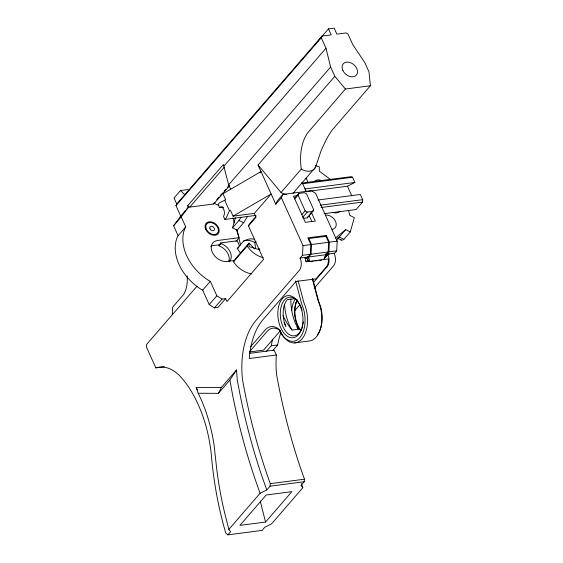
<?xml version="1.0" encoding="UTF-8"?>
<svg xmlns="http://www.w3.org/2000/svg" width="563" height="563" viewBox="0 0 563 563"><rect width="100%" height="100%" fill="white"/><g stroke="black" fill="none" stroke-linecap="round" stroke-linejoin="round"><path stroke-width="0.84" d="M172.243 314.471L172.63 307.201L183.7 294.414A24.265 14.159 82.6 0 0 187.127 275.898M300.086 258.086L302.493 255.306L303.007 245.616L281.401 197.775L282.9 194.411L311.395 190.695L315.597 193.32L337.195 241.161L336.688 250.852L334.682 253.167L326.843 254.187L328.862 251.865L329.376 242.174L326.322 235.454L307.799 237.868L310.839 244.595L310.333 254.286L307.919 257.066L300.086 258.086A8.846 5.158 82.6 0 1 299.446 270.198L256.01 320.389A67.096 39.15 82.6 0 0 242.449 379.314A391.932 228.691 82.6 0 0 266.862 474.004L270.275 483.666L270.043 486.179L266.771 489.958L260.092 493.294L228.852 529.389L230.647 531.697L227.916 534.85L225.77 533.034L223.764 525.99A240.647 140.419 82.6 0 1 211.977 461.991L211.491 456.572A100.847 58.841 82.6 0 0 184.889 381.82L182.159 378.547A54.337 31.704 82.6 0 0 155.845 367.878L146.394 346.949L146.521 344.521L197.057 286.131M311.043 254.194L311.55 244.504L308.855 238.522L325.949 236.291L328.651 242.273L328.138 251.964L325.731 254.743L324.049 259.775L325.731 254.743L308.637 256.974L307.701 260.324L309.805 261.633L308.637 256.974L311.043 254.194L328.138 251.964M324.14 213.687L356.133 209.513L362.558 202.096L362.685 199.675L360.334 194.467L317.975 199.992M227.916 534.85L262.112 530.395L264.842 527.242L271.598 523.815L302.831 487.727L300.966 485.496L304.238 481.717L304.47 479.204L301.05 469.542A391.932 228.691 82.6 0 1 276.644 374.859A67.096 39.15 82.6 0 1 276.166 357.498L276.363 355.049L274.146 350.137L249.613 353.332M266.088 351.734L271.239 345.788L271.985 342.008A67.096 39.15 82.6 0 1 272.612 339.468M273.076 350.242L277.65 344.95L278.396 341.171A67.096 39.15 82.6 0 1 281.036 332.184M240.57 245.201L237.157 230.197L232.547 227.832L235.383 217.74M340.545 239.444A25.877 5.764 -62.9 0 0 343.866 239.381L350.292 231.956L354.303 217.663L349.7 215.305L348.56 210.302M292.992 193.285A12.829 9.24 40.9 0 0 295.279 190.646L315.533 167.246L321.276 150.18L326.547 139.026A63.929 26.883 -77.9 0 1 332.402 129.8L370.391 85.759L368.99 71.86L364.803 62.577L352.839 44.716L348.117 34.252L346.013 32.935L336.871 34.132L334.169 28.15L328.475 28.896L319.404 39.368M255.75 216.692L249.219 224.243L248.466 225.925L263.526 259.374L227.002 301.585L225.65 298.594L218.022 307.405L214.461 307.87L209.211 304.597L202.68 290.128L201.364 289.481A44.231 31.873 40.9 0 1 177.5 236.622L178.112 235.714L173.608 225.735L180.702 216.108L175.973 205.643L176.726 203.961L322.029 36.067L331.171 34.871L328.475 28.896M230.703 189.379L228.648 184.833L223.377 164.523L187.655 205.791L189.752 207.107L213.736 203.982L214.482 202.3L215.157 203.799L218.979 205.594M175.973 205.643L321.283 37.742L322.029 36.067M321.283 37.742L326.005 48.214L330.608 67.032L334.802 76.315L258.051 164.994L275.793 204.256L277.292 200.9L282.9 194.411M294.674 198.992L298.045 195.101L298.798 193.419L304.499 192.673L306.596 193.982L313.682 209.682L312.937 211.364L307.314 217.853L303.246 218.388M307.314 217.853L307.813 216.734M233.075 216.15L271.141 193.989L254.363 213.377L233.075 216.15L230.373 210.175L229.465 210.703L226.263 217.818L224.855 219.436L223.483 216.396L223.856 215.805A5.306 3.097 82.6 0 0 223.687 209.415A5.306 3.097 82.6 0 0 219.943 207.142L219.479 207.529L218.106 204.489L219.507 202.863L225.65 199.71L222.948 193.728L261.021 171.567L259.902 172.855M221.315 387.555L196.22 387.45L198.176 393.263L218.367 393.354L221.315 387.555L236.495 370.018L237.29 380.039L239.768 393.157A400.821 233.877 82.6 0 0 262.379 477.537L266.771 489.958M251.802 273.878A20.951 15.095 40.9 0 1 233.532 261.781L247.185 246.01L249.085 243.061L254.511 248.825M233.532 261.781L235.433 258.825L249.085 243.061L249.057 246.587L259.902 249.895M218.367 393.354L229.887 380.046L236.495 370.018M187.655 205.791L188.324 207.297L181.237 216.924L185.741 226.903L185.128 227.811A44.231 31.873 40.9 0 0 208.993 280.663L210.309 281.317L216.839 295.786L222.089 299.059L225.65 298.594M188.162 189.555L180.449 190.561L174.023 197.979L176.726 203.961M180.702 216.108L188.324 207.297M224.053 166.015L326.005 48.214M173.608 225.735L181.237 216.924M189.752 207.107L224.341 167.141M178.112 235.714L185.741 226.903M228.648 184.833L330.608 67.032M216.755 199.682L219.021 197.057M220.154 195.748L222.427 193.13M224.123 191.167L225.826 189.196M227.529 187.233L228.662 185.924M213.736 203.982L229.613 185.635M370.391 85.759L345.408 89.017L307.504 133.044A63.929 43.238 58.3 0 0 303.112 142.08C300.248 150.764 300.037 160.103 301.282 169.104L281.028 192.504L258.051 164.994M232.547 227.832L238.972 220.414A25.877 5.764 -62.9 0 0 240.971 217.269M239.669 246.221L237.213 240.781L220.837 242.906L218.831 245.229L219.127 245.883A12.386 8.924 40.9 0 1 228.909 261.323M219.127 245.883L221.132 243.561L220.837 242.906M237.157 230.197L243.575 222.772A25.877 5.764 -62.9 0 0 247.544 216.255M248.466 225.925L256.095 217.107L254.363 213.377M235.974 241.436L239.247 237.656L217.522 240.492A12.386 8.924 40.9 0 0 212.272 252.252A12.386 8.924 40.9 0 0 226.973 261.422L234.792 260.402M240.683 253.427L237.234 248.41L243.652 240.992L247.375 239.451A25.877 16.876 67.5 0 1 254.596 239.331M275.793 204.256L281.401 197.775M202.68 290.128L210.309 281.317M294.301 198.612L298.798 193.419M209.211 304.597L216.839 295.786M214.461 307.87L222.089 299.059M301.761 214.693L305.139 210.794L298.045 195.101M302.739 217.297L307.236 212.103L312.937 211.364M309.749 214.229L311.438 212.279M312.564 210.977L313.682 209.682M306.575 258.213L308.299 256.228M325.358 236.566L326.322 235.454M336.442 240.274L345.689 229.598L350.292 231.956M324.802 257.601L328.243 253.624L325.393 253.997M323.852 259.114L327.87 254.469L329.292 254.279M250.619 346.759L265.321 329.77A24.35 14.209 82.6 0 1 277.552 328.243L278.889 329.186L282 334.661A24.751 14.441 82.6 0 0 299.847 337.631A24.751 14.441 82.6 0 0 303.696 309.587L301.529 303.415L295.568 280.888M249.888 351.333L267.39 331.114A22.583 13.174 82.6 0 1 279.79 330.439A26.538 15.482 82.6 0 0 301.958 338.954A26.538 15.482 82.6 0 0 303.872 302.613L298.073 280.691M295.793 302.901L297.51 300.923M313.514 282.429L327.23 266.581A8.846 5.158 82.6 0 0 327.87 254.469M294.773 310.656L299.917 304.71M314.21 288.2L333.641 265.743A8.846 5.158 82.6 0 0 334.281 253.631M280.508 330.565L263.575 350.13L249.325 351.988M265.56 522.035L291.866 491.64L266.215 494.99L239.908 525.378L265.56 522.035L261.668 506.749A221.182 129.061 82.6 0 1 260.359 501.105M335.316 238.142L345.689 229.598M305.941 191.61L347.441 186.205L354.908 182.447L352.558 177.246L351.08 176.683L301.796 183.102M237.234 248.41L238.719 247.797M243.652 240.992A25.877 16.876 67.5 0 1 254.701 242.379L256.186 241.759M302.387 183.784L352.558 177.246M304.766 188.985L354.908 182.447M296.835 195.762L293.513 196.198L305.329 222.357L315.301 221.062L311.36 212.335M219.479 207.529L222.934 207.078M320.319 205.192L362.685 199.675M224.855 219.436L255.996 215.383M321.058 207.501L362.558 202.096M219.999 244.694L213.103 245.595A12.386 8.924 40.9 0 0 210.682 246.284M303.007 245.616L310.839 244.595M311.55 244.504L328.651 242.273M329.376 242.174L337.195 241.161M302.493 255.306L310.333 254.286M328.862 251.865L336.688 250.852M304.534 258.058L306.673 257.784L308.355 261.521M305.547 260.303L306.223 261.795L328.306 258.917A8.846 5.158 82.6 0 1 326.519 266.672L315.97 278.854L296.025 281.458L263.132 319.467A67.096 39.15 82.6 0 0 249.543 355.408L249.268 358.525L276.342 354.993M310.642 261.528L313.155 261.197M314.83 260.979L317.342 260.648M319.024 260.43L321.536 260.106M294.942 298.693L287.25 299.699A19.48 11.366 82.6 0 0 285.842 326.364L284.048 322.388M282.992 315.554A59.537 34.737 82.6 0 0 291.979 330.059L298.39 329.228A36.827 21.493 82.6 0 1 290.853 298.904M271.239 345.788L277.65 344.95M294.576 342.902L308.827 341.044A26.538 15.482 82.6 0 0 318.116 300.755L312.317 278.833M155.845 367.878L164.305 366.773M270.275 483.666L304.47 479.204M270.043 486.179L304.238 481.717M315.153 165.592L319.327 166.873L319.298 171.152L330.945 179.815M222.033 207.022L223.567 207.74M343.866 239.381L339.264 237.016A25.877 5.764 -62.9 0 1 337.962 237.685M337.385 238.107L341.227 240.07M238.972 220.414L243.575 222.772M305.139 210.794L307.236 212.103M180.449 190.561L184.748 194.685M334.802 76.315L345.408 89.017M196.22 387.45L197.353 389.814M198.176 393.263L201.167 399.512A115.021 67.117 82.6 0 1 214.067 444.974L215.967 462.132A226.488 132.157 82.6 0 0 224.567 512.548L228.852 529.389M347.441 186.205L351.784 195.818M302.085 182.328L306.406 191.906M308.953 215.122L311.818 221.463M224.736 200.238L229.465 210.703M238.958 236.889L237.544 233.054A178.689 128.758 40.9 0 1 236.319 229.444M301.381 483.624L302.831 487.727M260.092 493.294L255.454 480.183A406.092 236.953 82.6 0 1 232.54 394.691L229.887 380.046M305.069 257.439L306.223 261.795M305.336 189.534L305.786 191.195M312.662 278.657L318.623 301.191L320.797 307.363A24.751 14.441 82.6 0 1 317.426 334.816M286.757 194.552A12.829 9.24 40.9 0 1 281.028 192.504M315.533 167.246A12.829 9.24 40.9 0 1 301.282 169.104M234.328 222.941A178.689 128.758 40.9 0 1 232.962 217.895M318.102 41.19A7.08 4.131 82.6 0 1 318.841 40.022M302.683 325.674A19.48 11.366 82.6 0 1 286.215 331.924A19.48 11.366 82.6 0 1 282.767 302.472A19.48 11.366 82.6 0 1 300.339 305.61M300.67 306.314A19.48 11.366 82.6 0 1 302.071 310.122M303.281 321.755A19.48 11.366 82.6 0 1 302.985 324.154M301.029 330.692A19.48 11.366 82.6 0 1 297.355 300.009M291.725 310.621A19.48 11.366 82.6 0 1 295.8 298.58M300.29 329.876A21.232 12.386 82.6 0 1 297.187 300.037M291.979 330.059A36.827 21.493 82.6 0 1 284.561 304.843M298.39 329.228A59.537 34.737 82.6 0 1 297.081 327.589M263.322 257.699A20.951 15.095 40.9 0 1 247.185 246.01M221.132 243.561A12.386 8.924 40.9 0 1 229.317 261.689M254.701 242.379A25.877 16.876 67.5 0 1 255.475 248.705M305.927 178.126A8.494 6.116 40.9 0 1 307.602 181.842M332.008 229.43A8.494 6.116 40.9 0 0 336.245 224.405A8.494 6.116 40.9 0 0 331.748 216.91L329.855 215.833A8.494 6.116 40.9 0 0 325.963 215.045M314.977 180.892A8.494 6.116 40.9 0 1 322.135 180.807M339.89 211.266A8.67 6.249 40.9 0 1 333.036 212.448M259.205 248.396A25.877 16.876 67.5 0 1 259.163 249.599M205.706 229.366A7.959 5.736 40.9 0 0 217.958 233.941A7.959 5.736 40.9 0 0 212.694 222.286A7.959 5.736 40.9 0 0 205.706 229.366M342.818 70.354A8.67 6.249 40.9 0 0 356.154 75.336A8.67 6.249 40.9 0 0 350.425 62.648A8.67 6.249 40.9 0 0 342.818 70.354M278.572 306.736A21.232 12.386 82.6 0 0 292.605 337.814A21.232 12.386 82.6 0 0 300.037 305.582A21.232 12.386 82.6 0 0 278.572 306.736M206.424 229.275A7.08 5.102 40.9 0 0 217.311 233.335A7.08 5.102 40.9 0 0 212.631 222.976A7.08 5.102 40.9 0 0 206.424 229.275M209.964 228.761A2.653 1.914 40.9 0 0 214.046 230.288A2.653 1.914 40.9 0 0 212.293 226.403A2.653 1.914 40.9 0 0 209.964 228.761"/></g></svg>
